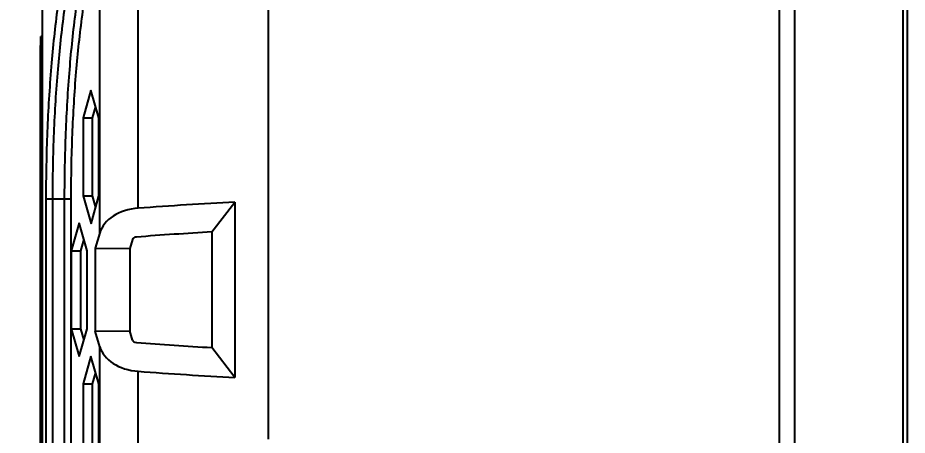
# Model space of a CAD drawing. Header units: millimetres. Extents: x 0 to 594, y 0 to 420.
# Drawn here: x 300.31 to 339.71, y 223.7 to 242.2 of the extents above; entities that cross this region are included whole.
import ezdxf

# ---------------------------------------------------------------- set-up
doc = ezdxf.new("R2010")
doc.units = ezdxf.units.MM
doc.header["$LTSCALE"] = 32.67
doc.layers.get('0').update_dxf_attribs({"linetype": 'CONTINUOUS'})
for name, color, linetype in [('AUSFORMSCHRAEGEN', 7, 'CONTINUOUS'), ('RUNDUNGEN', 7, 'CONTINUOUS'), ('ZEICHNUNGSBEMASSUNGEN', 7, 'CONTINUOUS')]:
    doc.layers.add(name, color=color, linetype=linetype)
doc.styles.get("Standard").update_dxf_attribs({"font": 'txt', "width": 0.7})
doc.dimstyles.new('DIMSTYLE_2', dxfattribs={"dimtxt": 3.5, "dimasz": 3.5, "dimexe": 2, "dimexo": 0, "dimgap": 0.875, "dimtad": 1, "dimdec": 1, "dimtxsty": 'STANDARD', "dimblk": '_FILLED', "dimblk1": '_FILLED', "dimblk2": '_FILLED', "dimcen": 0.09, "dimadec": 0, "dimazin": 0, "dimtp": 0.3, "dimtm": 0.3, "dimtfac": 1, "dimtdec": 1, "dimtofl": 0, "dimtmove": 0, "dimatfit": 3, "dimldrblk": '_FILLED', "dimfxl": 1, "dimtolj": 1, "dimarcsym": 0})

# ---------------------------------------------------------------- blocks, each defined once
blk = doc.blocks.new('_FILLED')
at = {"color": 0, "linetype": 'BYBLOCK'}
blk.add_solid([(0, 0), (-1, 0.143), (-1, -0.143)], dxfattribs=at)
blk = doc.blocks.new('*D3')
at = {"layer": 'ZEICHNUNGSBEMASSUNGEN', "color": 2, "linetype": 'CONTINUOUS'}
for p, q in [((334.708, 259.684), (279.408, 259.684)), ((281.408, 259.684), (281.408, 217.277)), ((281.408, 174.87), (281.408, 217.277)), ((334.708, 174.87), (279.408, 174.87))]:
    blk.add_line(p, q, dxfattribs=at)
at = {"layer": 'ZEICHNUNGSBEMASSUNGEN', "color": 2, "linetype": 'CONTINUOUS', "xscale": 3.5, "yscale": 3.5, "zscale": 3.5}
for p, rotation in [((281.408, 259.684), 90), ((281.408, 174.87), 270)]:
    blk.add_blockref('_FILLED', p, dxfattribs=dict(at, rotation=rotation))
blk = doc.blocks.new('*D4')
at = {"layer": 'ZEICHNUNGSBEMASSUNGEN', "color": 2, "linetype": 'CONTINUOUS'}
for p, q in [((334.708, 259.684), (289.408, 259.684)), ((291.408, 259.684), (291.408, 218.406)), ((291.408, 177.129), (291.408, 218.406)), ((328.475, 177.129), (289.408, 177.129))]:
    blk.add_line(p, q, dxfattribs=at)
at = {"layer": 'ZEICHNUNGSBEMASSUNGEN', "color": 2, "linetype": 'CONTINUOUS', "xscale": 3.5, "yscale": 3.5, "zscale": 3.5}
for p, rotation in [((291.408, 259.684), 90), ((291.408, 177.129), 270)]:
    blk.add_blockref('_FILLED', p, dxfattribs=dict(at, rotation=rotation))

msp = doc.modelspace()

# ---------------------------------------------------------------- linework, layer by layer
at = {"color": 7, "linetype": 'CONTINUOUS'}
for p, q in [((334.0576, 171.777), (334.0576, 262.777)), ((301.3276, 224.0009), (301.3276, 241.377)), ((301.4076, 241.377), (301.3276, 241.377)), ((301.3076, 188.977), (301.3076, 240.977)), ((301.3076, 240.977), (301.3276, 240.977)), ((301.4076, 224.4009), (301.3276, 224.4009)), ((301.3076, 224.0009), (301.3276, 224.0009))]:
    msp.add_line(p, q, dxfattribs=at)
at = {"color": 9, "linetype": 'CONTINUOUS'}
for p, q in [((301.4076, 239.6615), (301.3276, 239.6611)), ((301.3076, 239.2615), (301.3276, 239.2615)), ((301.4076, 226.1166), (301.3276, 226.1167)), ((301.3076, 225.7166), (301.3276, 225.7166))]:
    msp.add_line(p, q, dxfattribs=at)
at = {"layer": 'AUSFORMSCHRAEGEN', "color": 7, "linetype": 'CONTINUOUS'}
for p, q in [((334.7076, 265.277), (334.7076, 169.277)), ((311.4076, 223.527), (311.4076, 257.2869)), ((303.5512, 238.9939), (303.2006, 237.7657)), ((303.9029, 237.7615), (303.5512, 238.9939)), ((303.7564, 238.2749), (303.61, 237.762)), ((303.2006, 237.7657), (303.2006, 234.3082)), ((303.2006, 237.7657), (303.61, 237.762)), ((303.61, 237.762), (303.61, 234.312)), ((303.9029, 234.304), (303.9029, 237.7615)), ((303.2006, 234.3082), (303.61, 234.312)), ((303.2006, 234.3082), (303.5524, 233.0758)), ((303.5524, 233.0758), (303.9029, 234.304)), ((303.61, 234.312), (303.7576, 233.7948)), ((308.9076, 232.7092), (309.926, 234.0314)), ((309.926, 234.0314), (309.926, 226.2625)), ((303.0276, 233.1074), (302.6761, 231.8757)), ((303.3783, 231.8785), (303.0276, 233.1074)), ((303.9397, 232.6709), (303.7426, 231.9833)), ((308.9076, 232.7092), (308.9076, 227.5847)), ((303.2328, 232.3884), (303.0855, 231.872)), ((305.3907, 232.3736), (305.276, 231.9735)), ((302.6761, 231.8757), (302.6761, 228.4182)), ((302.6761, 231.8757), (303.0855, 231.872)), ((303.0855, 231.872), (303.0855, 228.422)), ((303.3783, 228.421), (303.3783, 231.8785)), ((303.7426, 231.9833), (303.7426, 228.3106)), ((303.7426, 231.9833), (305.276, 231.9735)), ((305.276, 231.9735), (305.276, 228.3204)), ((302.6761, 228.4182), (303.0855, 228.422)), ((302.6761, 228.4182), (303.0268, 227.1893)), ((303.0268, 227.1893), (303.3783, 228.421)), ((303.0855, 228.422), (303.232, 227.9083)), ((303.7426, 228.3106), (305.276, 228.3204)), ((303.9397, 227.623), (303.7426, 228.3106)), ((305.3907, 227.9203), (305.276, 228.3204)), ((309.926, 226.2625), (308.9076, 227.5847)), ((303.5512, 227.2039), (303.2006, 225.9757)), ((303.9029, 225.9715), (303.5512, 227.2039)), ((303.7564, 226.4849), (303.61, 225.972)), ((303.2006, 225.9757), (303.2006, 222.5182)), ((303.2006, 225.9757), (303.61, 225.972)), ((303.61, 225.972), (303.61, 222.522)), ((303.9029, 222.514), (303.9029, 225.9715))]:
    msp.add_line(p, q, dxfattribs=at)
at = {"layer": 'AUSFORMSCHRAEGEN', "color": 9, "linetype": 'CONTINUOUS'}
for p, q in [((305.6444, 233.7599), (305.644, 248.3417)), ((303.9397, 232.6709), (303.9397, 246.5597)), ((303.9397, 220.8809), (303.9397, 227.623)), ((305.6444, 221.9699), (305.6444, 226.534))]:
    msp.add_line(p, q, dxfattribs=at)
at = {"layer": 'AUSFORMSCHRAEGEN', "color": 7, "linetype": 'CONTINUOUS'}
for centre, major_axis, start_param, end_param in [((321.6776, 146.7178), (124.9738, -3.6555), 1.6854176, 1.7198856), ((305.9009, 232.3673), (1.9996, -0.0585), 1.7198856, 2.9648398), ((305.5868, 232.3432), (0.2, -0.0058), 1.7224612, 2.9648398), ((321.6776, 146.7178), (123.1742, -3.6029), 1.6951048, 1.7224612), ((305.5868, 227.9507), (0.2, 0.0058), -2.9648398, -1.7224612), ((321.6776, 313.5761), (123.1742, 3.6029), -1.7224612, -1.6951048), ((305.9009, 227.9266), (1.9996, 0.0585), -2.9648398, -1.7198856), ((321.6776, 313.5761), (124.9738, 3.6555), -1.7198856, -1.6854176)]:
    msp.add_ellipse(centre, major_axis=major_axis, ratio=0.6999022, start_param=start_param, end_param=end_param, dxfattribs=at)
at = {"layer": 'RUNDUNGEN', "color": 9, "linetype": 'CONTINUOUS'}
for p, q in [((339.5111, 265.1931), (339.5111, 169.3608)), ((301.5548, 234.1688), (301.5548, 202.5452)), ((302.6728, 234.1688), (301.5548, 234.1688)), ((301.8437, 234.1687), (301.8437, 202.5453)), ((302.3838, 202.5453), (302.3838, 234.1686)), ((302.6728, 202.5452), (302.6728, 234.1688))]:
    msp.add_line(p, q, dxfattribs=at)
at = {"layer": 'RUNDUNGEN', "color": 7, "linetype": 'CONTINUOUS'}
for p, q in [((339.7076, 264.9931), (339.7076, 169.5608)), ((311.4076, 223.527), (311.4076, 259.28)), ((301.4076, 187.202), (301.4076, 249.512))]:
    msp.add_line(p, q, dxfattribs=at)
at = {"layer": 'RUNDUNGEN', "color": 9, "linetype": 'CONTINUOUS'}
for points, knots in [([(302.452, 244.971), (302.2989, 244.2087), (302.0362, 242.5667), (301.7624, 239.9597), (301.5928, 237.1232), (301.5548, 235.1664), (301.5548, 234.1688)], [0, 0, 0, 0, 0.2148805, 0.4592269, 0.7242666, 1, 1, 1, 1]), ([(302.7409, 244.7589), (302.5879, 244.012), (302.3252, 242.4025), (302.0514, 239.8467), (301.8818, 237.0656), (301.8437, 235.1469), (301.8437, 234.1687)], [0, 0, 0, 0, 0.2149083, 0.4592497, 0.7242773, 1, 1, 1, 1]), ([(302.3838, 234.1686), (302.3838, 235.146), (302.4204, 237.063), (302.5832, 239.8419), (302.846, 242.3962), (303.0983, 244.0055), (303.2453, 244.7527)], [0, 0, 0, 0, 0.2757453, 0.5407961, 0.7851471, 1, 1, 1, 1]), ([(302.6728, 234.1688), (302.6728, 235.1266), (302.7093, 237.0055), (302.8722, 239.7289), (303.1351, 242.2321), (303.3873, 243.8087), (303.5343, 244.5406)], [0, 0, 0, 0, 0.275735, 0.5407737, 0.7851196, 1, 1, 1, 1])]:
    msp.add_open_spline(points, degree=3, knots=knots, dxfattribs=at)

# ---------------------------------------------------------------- dimensions: what is measured, and where the dimension line sits
at = {"layer": 'ZEICHNUNGSBEMASSUNGEN', "color": 2, "linetype": 'CONTINUOUS'}
for base, p2, picture, middle in [((281.4076, 174.8703), (334.7076, 174.8703), '*D3', (281.4076, 212.152)), ((291.4076, 177.129), (328.4753, 177.129), '*D4', (291.4076, 213.2813))]:
    dim = msp.add_linear_dim(base=base, p1=(334.7076, 259.6837), p2=p2, angle=270, dimstyle='DIMSTYLE_2', dxfattribs=at)
    dim.commit()
    dim.dimension.update_dxf_attribs({"geometry": picture, "text_midpoint": middle, "dimtype": 160})

doc.saveas('drawing.dxf')
